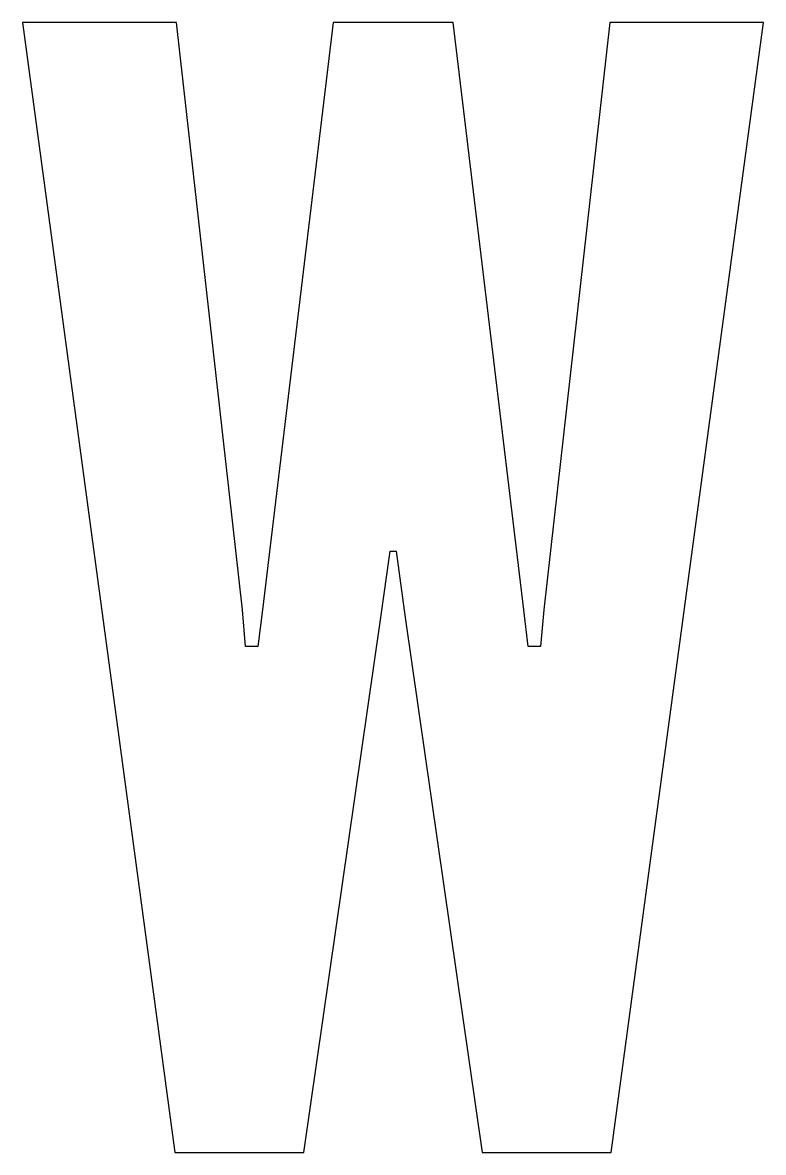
# Model space of a CAD drawing. Extents: x 0 to 0.77, y 0 to 1.18.
import ezdxf

# ---------------------------------------------------------------- set-up
doc = ezdxf.new("R2010")
doc.units = 0
doc.layers.get('0').update_dxf_attribs({"linetype": 'CONTINUOUS'})

msp = doc.modelspace()

# ---------------------------------------------------------------- linework, layer by layer
at = {"color": 0}
for p, q in [((0.160047, 1.176), (-0.000109, 1.176)), ((-0.000109, 1.176), (0.158311, 0)), ((0.228842, 0.564888), (0.160047, 1.176)), ((0.323242, 1.176), (0.249675, 0.564888)), ((0.342503, 1.176), (0.323242, 1.176)), ((0.385038, 1.176), (0.342503, 1.176)), ((0.427843, 1.176), (0.385038, 1.176)), ((0.448025, 1.176), (0.427843, 1.176)), ((0.521593, 0.564888), (0.448025, 1.176)), ((0.611219, 1.176), (0.542426, 0.564888)), ((0.771158, 1.176), (0.611219, 1.176)), ((0.612739, 0), (0.771158, 1.176)), ((0.372721, 0.556858), (0.382488, 0.625651)), ((0.382488, 0.625651), (0.388781, 0.625651)), ((0.388781, 0.625651), (0.398329, 0.556858)), ((0.232096, 0.526475), (0.228842, 0.564888)), ((0.249675, 0.564888), (0.2449, 0.526475)), ((0.526367, 0.526475), (0.521593, 0.564888)), ((0.542426, 0.564888), (0.539171, 0.526475)), ((0.29286, 0), (0.372721, 0.556858)), ((0.398329, 0.556858), (0.478407, 0)), ((0.2449, 0.526475), (0.232096, 0.526475)), ((0.539171, 0.526475), (0.526367, 0.526475)), ((0.158311, 0), (0.29286, 0)), ((0.478407, 0), (0.612739, 0))]:
    msp.add_line(p, q, dxfattribs=at)

doc.saveas('drawing.dxf')
